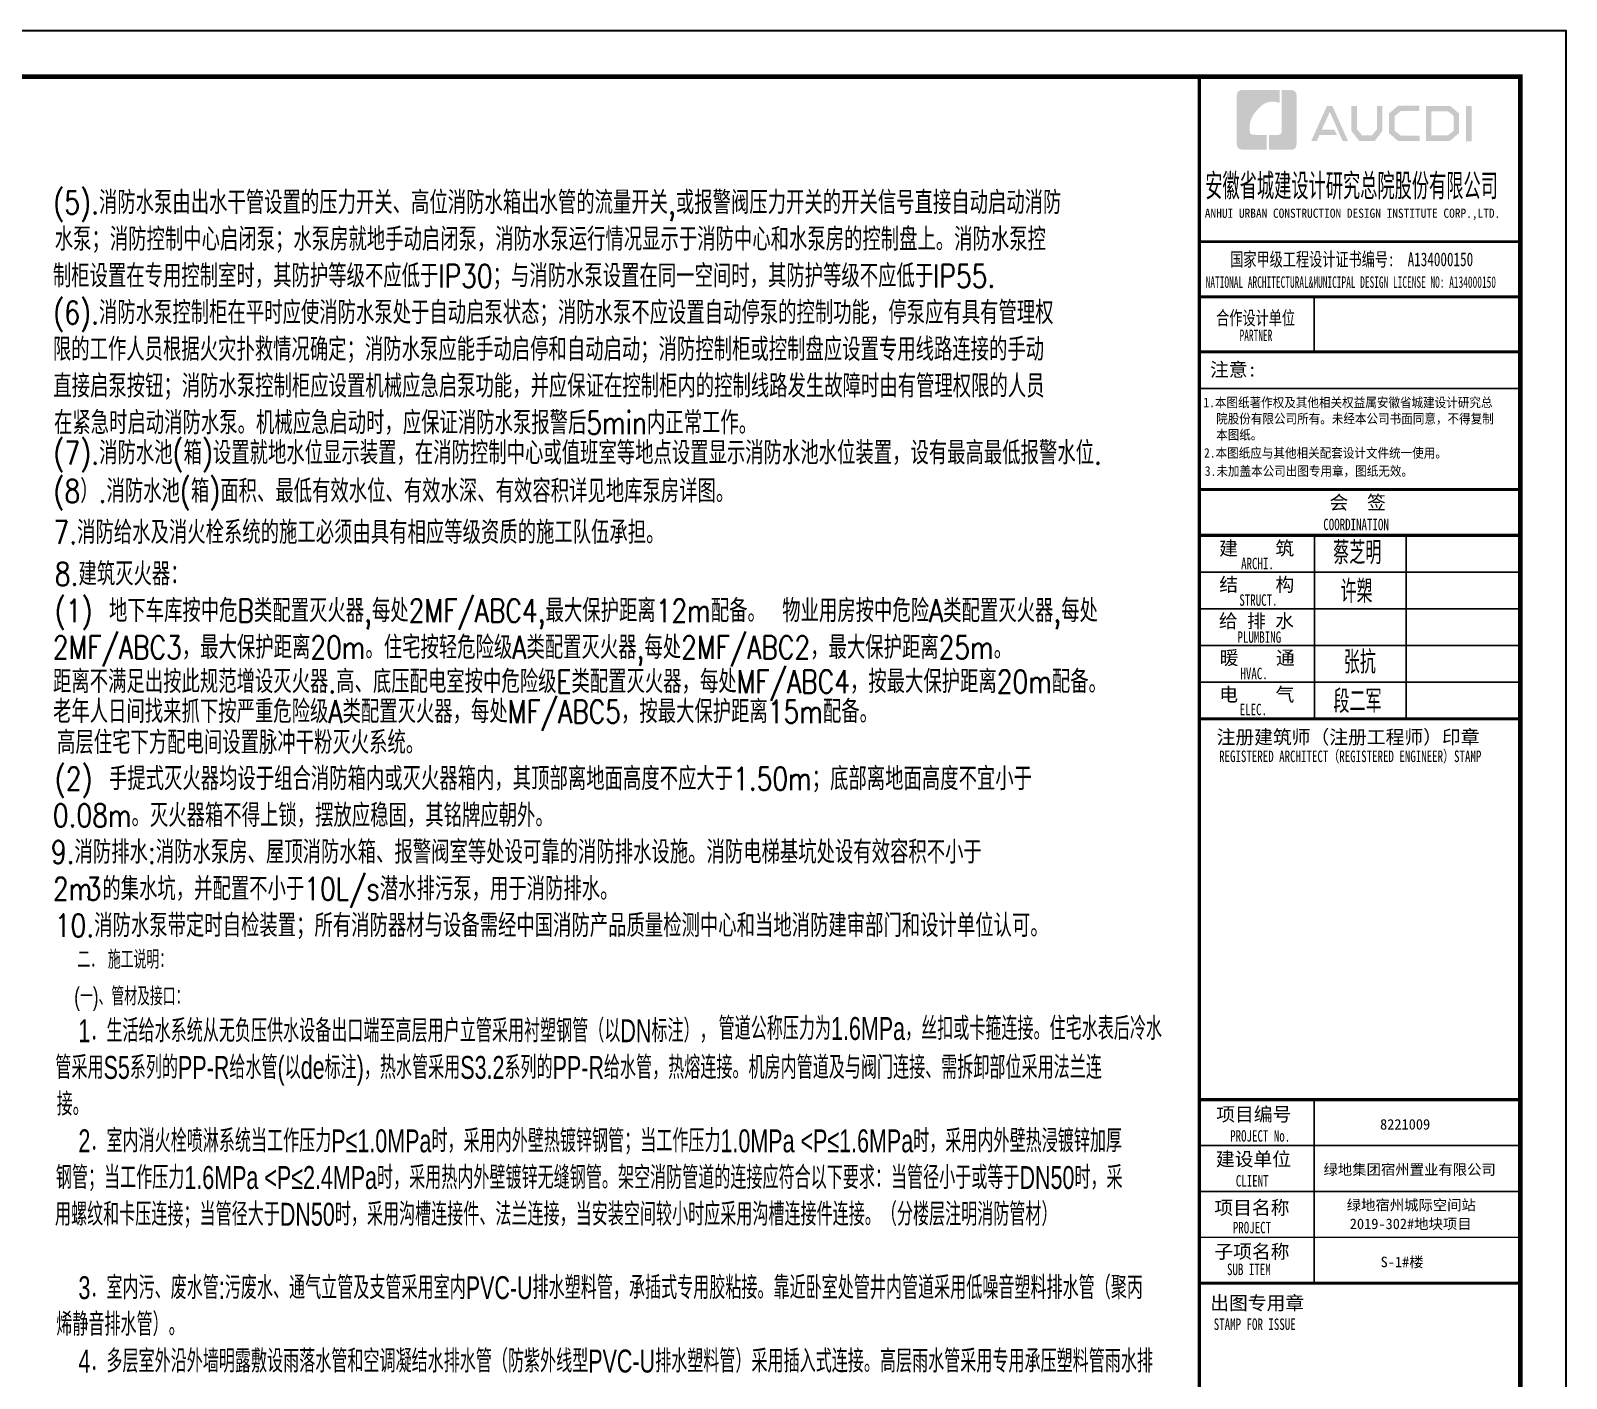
# Model space of a CAD drawing. Extents: x 1031190 to 1725648, y 733081 to 1571294.
# Drawn here: x 1150087 to 1183549, y 1387344 to 1416717 of the extents above; entities that cross this region are included whole.
import ezdxf

# ---------------------------------------------------------------- set-up
doc = ezdxf.new("R2010")
doc.units = 0
doc.header["$LTSCALE"] = 1000
doc.header["$MEASUREMENT"] = 0
for name, color, linetype in [('0s_水标注', 7, 'Continuous'), ('图框', 140, 'Continuous'), ('图签文字', 147, 'Continuous')]:
    doc.layers.add(name, color=color, linetype=linetype)
doc.layers.add('ZC', color=6, linetype='Continuous', lineweight=40)
doc.layers.add('图签', color=147, linetype='Continuous', lineweight=18)
doc.styles.add('HT', font='simhei.ttf')
doc.styles.add('HZ', font='TXT', dxfattribs={"bigfont": 'HZTXT'})
doc.styles.add('hztxt', font='a.shx', dxfattribs={"width": 0.75, "bigfont": 'hztxt.shx'})
doc.styles.add('宋体', font='', dxfattribs={"height": 50})
doc.styles.add('建筑图签-1', font='simhei.ttf', dxfattribs={"width": 0.7})
doc.styles.add('建筑图签-2', font='TXT.shx', dxfattribs={"width": 0.5, "bigfont": 'HZTXT.shx'})
doc.styles.get('宋体').set_extended_font_data('SimSun')

# ---------------------------------------------------------------- blocks, each defined once
blk = doc.blocks.new('GDGDGRDGDRGDR')
at = {"layer": '图框'}
blk.add_lwpolyline([(148133, -148204), (190183, -148204), (190183, -118504), (148133, -118504)], close=True, dxfattribs=at)
at = {"layer": '图框', "const_width": 50}
blk.add_lwpolyline([(149383, -147704), (189683, -147704), (189683, -119004), (149383, -119004)], close=True, dxfattribs=at)
blk = doc.blocks.new('院标1')
h = blk.add_hatch(color=150)
h.dxf.hatch_style = 1
h.set_gradient(color1=(33, 113, 253), color2=(33, 113, 253), tint=1, name='INVCURVED')
edge = h.paths.add_edge_path()
edge.add_spline(control_points=[(116373, 648379), (116379, 648379), (116382, 648379), (116391, 648379), (116391, 648379), (116391, 648379), (116616, 648379), (116616, 648379), (116616, 648379), (116616, 648379), (116616, 648054), (116616, 648054), (116616, 648054), (116616, 648054), (116108, 648054), (116108, 648054), (116108, 648054), (116028, 648054), (115963, 648111), (115963, 648199), (115963, 648199), (115963, 648199), (115963, 649215), (115963, 649215), (115963, 649215), (115963, 649295), (116018, 649360), (116108, 649360), (116108, 649360), (116108, 649360), (116897, 649360), (116897, 649360), (116897, 649360), (116897, 649360), (116897, 649080), (116897, 649080), (116897, 649080), (116897, 649080), (116566, 649140), (116356, 648859), (116356, 648859), (116245, 648719), (116240, 648545), (116247, 648466), (116247, 648466), (116254, 648386), (116247, 648466), (116247, 648466), (116247, 648466), (116247, 648466), (116258, 648374), (116373, 648379)], knot_values=[0, 0, 0, 0, 0.071429, 0.071429, 0.071429, 0.107143, 0.142857, 0.142857, 0.142857, 0.178571, 0.214286, 0.214286, 0.214286, 0.25, 0.285714, 0.285714, 0.285714, 0.321429, 0.357143, 0.357143, 0.357143, 0.392857, 0.428571, 0.428571, 0.428571, 0.464286, 0.5, 0.5, 0.5, 0.535714, 0.571429, 0.571429, 0.571429, 0.607143, 0.642857, 0.642857, 0.642857, 0.678571, 0.714286, 0.714286, 0.714286, 0.75, 0.785714, 0.785714, 0.785714, 0.821429, 0.857143, 0.857143, 0.857143, 0.928571, 1, 1, 1, 1], degree=3, periodic=0)
h = blk.add_hatch(color=150)
h.dxf.hatch_style = 1
h.set_gradient(color1=(33, 113, 253), color2=(33, 113, 253), tint=1, name='INVCURVED')
edge = h.paths.add_edge_path()
edge.add_spline(control_points=[(117268, 649215), (117268, 649215), (117268, 648199), (117268, 648199), (117268, 648199), (117268, 648114), (117212, 648054), (117123, 648054), (117123, 648054), (117123, 648054), (116663, 648054), (116663, 648054), (116663, 648054), (116663, 648054), (116663, 648379), (116663, 648379), (116663, 648379), (116663, 648379), (116865, 648379), (116865, 648379), (116865, 648379), (116907, 648379), (116941, 648413), (116941, 648455), (116941, 648455), (116941, 648455), (116941, 649360), (116941, 649360), (116941, 649360), (116941, 649360), (117123, 649360), (117123, 649360), (117123, 649360), (117204, 649360), (117268, 649306), (117268, 649215)], knot_values=[0, 0, 0, 0, 0.1, 0.1, 0.1, 0.15, 0.2, 0.2, 0.2, 0.25, 0.3, 0.3, 0.3, 0.35, 0.4, 0.4, 0.4, 0.45, 0.5, 0.5, 0.5, 0.55, 0.6, 0.6, 0.6, 0.65, 0.7, 0.7, 0.7, 0.75, 0.8, 0.8, 0.8, 0.9, 1, 1, 1, 1], degree=3, periodic=0)
blk = doc.blocks.new('A$C58EE6059')
at = {"layer": '图框'}
h = blk.add_hatch(color=256, dxfattribs=at)
h.paths.add_polyline_path([(-1187, 56758), (-1061, 56758), (-1061, 55988), (-1187, 55988)])
h.paths.add_polyline_path([(-1939, 56642), (-1939, 56116), (-1579, 56116), (-1455, 56223), (-1455, 56541), (-1575, 56642)], flags=16)
h.paths.add_polyline_path([(-2057, 56760), (-2057, 55998), (-1535, 55998), (-1337, 56168), (-1337, 56596), (-1532, 56760)])
h.paths.add_polyline_path([(-2200, 56764), (-2200, 56648), (-2607, 56648), (-2740, 56537), (-2740, 56218), (-2607, 56115), (-2198, 56115), (-2198, 55993), (-2662, 55993), (-2864, 56168), (-2864, 56596), (-2666, 56764)])
h.paths.add_polyline_path([(-3683, 56762), (-3563, 56762), (-3563, 56251), (-3449, 56120), (-3238, 56120), (-3124, 56251), (-3124, 56762), (-3010, 56762), (-3010, 56214), (-3174, 55997), (-3512, 55997), (-3683, 56216)])
h.paths.add_polyline_path([(-4215, 56760), (-4098, 56760), (-3756, 55996), (-3872, 55996), (-4153, 56630), (-4328, 56242), (-4057, 56242), (-3996, 56127), (-4377, 56127), (-4436, 55994), (-4559, 55994)])
for p, q in [((-6995, 53800), (5, 53800)), ((-6995, 53800), (5, 53800)), ((-6995, 52600), (5, 52600))]:
    blk.add_line(p, q, dxfattribs=at)
for points, const_width in [([(-6995, 0), (-6995, 57400)], 70), ([(-6995, 53800), (5, 53800)], 60), ([(-6995, 52600), (5, 52600)], 60), ([(-6995, 52600), (5, 52600)], 60), ([(-4495, 52600), (-4495, 51400)], 35), ([(-6995, 51400), (5, 51400)], 60), ([(-6995, 51400), (5, 51400)], 60), ([(-6995, 50599), (5, 50599)], 35), ([(-6987, 48400), (13, 48400)], 60), ([(-6987, 47400), (13, 47400)], 70), ([(-6987, 47400), (13, 47400)], 70), ([(-4487, 47400), (-4487, 43400)], 35), ([(-2487, 47400), (-2487, 43400)], 35), ([(-6987, 46600), (13, 46600)], 35), ([(-6987, 45800), (13, 45800)], 35), ([(-6987, 45000), (13, 45000)], 35), ([(-6987, 44200), (13, 44200)], 35), ([(-6987, 43400), (13, 43400)], 70), ([(-6995, 35100), (5, 35100)], 70), ([(-6995, 35100), (5, 35100)], 70), ([(-4495, 31100), (-4495, 35100)], 35), ([(-6995, 34100), (5, 34100)], 35), ([(-6995, 33100), (5, 33100)], 35), ([(-6995, 32100), (5, 32100)], 35), ([(5, 31100), (-6995, 31100)], 70)]:
    blk.add_lwpolyline(points, dxfattribs=dict(at, const_width=const_width))
blk.add_blockref('院标1', (-122144, -592249))
for s, height, style, width, p in [('ANHUI URBAN CONSTRUCTION DESIGN INSTITUTE CORP.,LTD.', 200, '建筑图签-1', 0.91, (-6877, 54322)), ('NATIONAL ARCHITECTURAL&MUNICIPAL DESIGN LICENSE NO: A134000150', 250, '建筑图签-1', 0.6, (-6858, 52795)), ('PARTNER', 250, '建筑图签-1', 0.6, (-6120, 51634)), ('1.本图纸著作权及其他相关权益属安徽省城建设计研究总', 210, 'HT', 0.88, (-6909, 50193)), ('院股份有限公司所有。未经本公司书面同意，不得复制', 210, 'HT', 0.88, (-6630, 49839)), ('本图纸。', 210, 'HT', 0.88, (-6630, 49489)), (' 2.本图纸应与其他相关配套设计文件统一使用。 ', 210, 'HT', 0.88, (-7020, 49092)), ('3.未加盖本公司出图专用章，图纸无效。', 210, 'HT', 0.88, (-6877, 48698)), ('COORDINATION', 250, '建筑图签-1', 0.7, (-4295, 47513)), ('ARCHI.', 250, '建筑图签-1', 0.7, (-6086, 46662)), ('STRUCT.', 250, '建筑图签-1', 0.7, (-6125, 45865)), ('PLUMBING', 250, '建筑图签-1', 0.7, (-6166, 45058)), ('HVAC.', 250, '建筑图签-1', 0.7, (-6101, 44265)), ('ELEC.', 250, '建筑图签-1', 0.7, (-6117, 43480)), ('REGISTERED ARCHITECT（REGISTERED ENGINEER）STAMP', 250, '建筑图签-1', 0.7, (-6566, 42459)), ('PROJECT No.', 250, '建筑图签-1', 0.7, (-6325, 34185, -1799)), ('CLIENT', 250, '建筑图签-1', 0.7, (-6201, 33206)), ('PROJECT', 250, '建筑图签-1', 0.7, (-6266, 32187)), ('SUB ITEM', 250, '建筑图签-1', 0.7, (-6393, 31276)), ('STAMP FOR ISSUE', 250, '建筑图签-1', 0.7, (-6682, 30081))]:
    blk.add_text(s, height=height, dxfattribs=dict(at, style=style, width=width)).set_placement(p)
at = {"layer": '图签', "color": 2, "style": '宋体'}
for s, height, p in [('8221009', 229.3, (-3058, 34448)), ('绿地集团宿州置业有限公司', 229.34, (-4290, 33462)), ('绿地宿州城际空间站', 229.3, (-3785, 32688)), ('2019-302#地块项目', 229.34, (-3718, 32279)), ('S-1#楼', 229.3, (-3046, 31448))]:
    blk.add_text(s, height=height, dxfattribs=at).set_placement(p)
at = {"layer": '图签文字', "color": 7, "style": '建筑图签-1'}
for s, height, width, p in [('安徽省城建设计研究总院股份有限公司', 500, 0.55, (-6867, 54777)), ('国家甲级工程设计证书编号:  A134000150', 300, 0.7, (-6323, 53267)), ('合作设计单位', 300, 0.7, (-6630, 51990))]:
    blk.add_text(s, height=height, dxfattribs=dict(at, width=width)).set_placement(p)
for s, p in [('注意:', (-6764, 50863)), ('会  签', (-4160, 47968)), ('建    筑', (-6565, 46967)), ('结    构', (-6561, 46179)), ('给 排 水', (-6570, 45385)), ('暖    通', (-6552, 44582)), ('电    气', (-6562, 43782)), ('注册建筑师（注册工程师）印章', (-6620, 42854)), ('项目编号', (-6627, 34632)), ('建设单位', (-6635, 33655)), ('项目名称', (-6668, 32597)), ('子项名称', (-6668, 31640)), ('出图专用章', (-6759, 30518))]:
    blk.add_text(s, height=300, dxfattribs=at).set_placement(p)
at = {"layer": '图签文字', "color": 1, "style": '建筑图签-2', "width": 0.7}
for s, p in [('蔡芝明', (-4080, 46771)), ('许槊', (-3921, 45928)), ('张抗', (-3849, 44387)), ('段二军', (-4074, 43532))]:
    blk.add_text(s, height=500, dxfattribs=at).set_placement(p)

msp = doc.modelspace()

# ---------------------------------------------------------------- block references
at = {"xscale": 2, "yscale": 2, "zscale": 2}
msp.add_blockref('GDGDGRDGDRGDR', (803182.9, 1653725.5), dxfattribs=at)
at = {"layer": 'ZC'}
msp.add_blockref('A$C58EE6059', (1182548.5, 1358317.1), dxfattribs=at)

# ---------------------------------------------------------------- texts
at = {"style": 'HZ', "width": 0.8}
for s, p in [('(7).消防水池(箱)设置就地水位显示装置，在消防控制中心或值班室等地点设置显示消防水池水位装置，设有最高最低报警水位.', (1150583.2, 1407264.5)), ('(8）.消防水池(箱)面积、最低有效水位、有效水深、有效容积详见地库泵房详图。', (1150583.2, 1406431.2))]:
    msp.add_text(s, height=500, dxfattribs=at).set_placement(p)
at = {"color": 6, "style": 'HZ', "width": 0.8}
msp.add_text('7.消防给水及消火栓系统的施工必须由具有相应等级资质的施工队伍承担。', height=500, dxfattribs=at).set_placement((1150583.2, 1405531.6))
at = {"layer": '0s_水标注', "color": 7}
for s, style, width, p in [('(5).消防水泵由出水干管设置的压力开关、高位消防水箱出水管的流量开关,或报警阀压力开关的开关信号直接自动启动消防', 'HZ', 0.8, (1150580, 1412721.2)), ('水泵；消防控制中心启闭泵；水泵房就地手动启闭泵，消防水泵运行情况显示于消防中心和水泵房的控制盘上。消防水泵控', 'HZ', 0.8, (1150610.5, 1411921.2)), ('制柜设置在专用控制室时，其防护等级不应低于IP30；与消防水泵设置在同一空间时，其防护等级不应低于IP55.', 'HZ', 0.8, (1150569.6, 1411121.2)), ('(6).消防水泵控制柜在平时应使消防水泵处于自动启泵状态；消防水泵不应设置自动停泵的控制功能，停泵应有具有管理权', 'HZ', 0.8, (1150580, 1410321.2)), ('限的工作人员根据火灾扑救情况确定；消防水泵应能手动启停和自动启动；消防控制柜或控制盘应设置专用线路连接的手动', 'HZ', 0.8, (1150569.6, 1409521.2)), ('直接启泵按钮；消防水泵控制柜应设置机械应急启泵功能，并应保证在控制柜内的控制线路发生故障时由有管理权限的人员', 'HZ', 0.8, (1150579, 1408721.2)), ('在紧急时启动消防水泵。机械应急启动时，应保证消防水泵报警后5min内正常工作。', 'HZ', 0.8, (1150594.8, 1407921.2)), ('3．室内污、废水管:污废水、通气立管及支管采用室内PVC-U排水塑料管，承插式专用胶粘接。靠近卧室处管井内管道采用低噪音塑料排水管（聚丙', 'hztxt', 0.7, (1151126.2, 1389069.8)), ('烯静音排水管）。', 'hztxt', 0.7, (1150643.1, 1388269.8))]:
    msp.add_text(s, height=500, dxfattribs=dict(at, style=style, width=width)).set_placement(p)
at = {"layer": '0s_水标注'}
for s, height, style, width, p in [('8.建筑灭火器：', 500, 'HZ', 0.8, (1150612.3, 1404625)), ('(2) 手提式灭火器均设于组合消防箱内或灭火器箱内，其顶部离地面高度不应大于1.50m；底部离地面高度不宜小于', 500, 'HZ', 0.8, (1150612.3, 1400163.3)), ('0.08m。灭火器箱不得上锁，摆放应稳固，其铭牌应朝外。', 500, 'HZ', 0.8, (1150569.5, 1399363.3)), ('9.消防排水:消防水泵房、屋顶消防水箱、报警阀室等处设可靠的消防排水设施。消防电梯基坑处设有效容积不小于', 500, 'HZ', 0.8, (1150526.6, 1398563.3)), ('2m', 500, 'HZ', 0.8, (1150569.5, 1397763.3)), ('3', 500, 'HZ', 0.8, (1151283.8, 1397763.3)), ('的集水坑，并配置不小于10L/s潜水排污泵，用于消防排水。', 500, 'HZ', 0.8, (1151647.8, 1397763.3)), ('10.消防水泵带定时自检装置；所有消防器材与设备需经中国消防产品质量检测中心和当地消防建审部门和设计单位认可。', 500, 'HZ', 0.8, (1150612.3, 1396963.3)), ('二． 施工说明：', 400, 'hztxt', 0.7, (1151104.2, 1396269.8)), ('(一)、管材及接口：', 399.9, 'hztxt', 0.7, (1151035, 1395469.8)), ('管道公称压力为1.6MPa，丝扣或卡箍连接。住宅水表后冷水', 500, 'hztxt', 0.7, (1165076.2, 1394718.7)), ('管采用S5系列的PP-R给水管(以de标注)，热水管采用S3.2系列的PP-R给水管，热熔连接。机房内管道及与阀门连接、需拆卸部位采用法兰连', 500, 'hztxt', 0.7, (1150623.8, 1393869.8)), ('接。', 500, 'hztxt', 0.7, (1150651.4, 1393069.8)), ('2．室内消火栓喷淋系统当工作压力P≤1.0MPa时，采用内外壁热镀锌钢管；当工作压力1.0MPa <P≤1.6MPa时，采用内外壁热浸镀锌加厚', 500, 'hztxt', 0.7, (1151126.2, 1392269.8)), ('钢管；当工作压力1.6MPa <P≤2.4MPa时，采用热内外壁镀锌无缝钢管。架空消防管道的连接应符合以下要求：当管径小于或等于DN50时，采', 500, 'hztxt', 0.7, (1150634.8, 1391469.8)), ('用螺纹和卡压连接；当管径大于DN50时，采用沟槽连接件、法兰连接，当安装空间较小时应采用沟槽连接件连接。（分楼层注明消防管材）', 500, 'hztxt', 0.7, (1150615.5, 1390669.8)), ('4．多层室外沿外墙明露敷设雨落水管和空调凝结水排水管（防紫外线型PVC-U排水塑料管）采用插入式连接。高层雨水管采用专用承压塑料管雨水排', 500, 'hztxt', 0.7, (1151126.2, 1387469.8))]:
    msp.add_text(s, height=height, dxfattribs=dict(at, style=style, width=width)).set_placement(p)
at = {"layer": '0s_水标注', "color": 1}
for s, style, width, p in [('(1) 地下车库按中危B类配置灭火器,每处2MF/ABC4,最大保护距离12m配备。 物业用房按中危险A类配置灭火器,每处', 'HZ', 0.8, (1150612.3, 1403825)), ('2MF/ABC3，最大保护距离20m。住宅按轻危险级A类配置灭火器,每处2MF/ABC2，最大保护距离25m。', 'HZ', 0.8, (1150569, 1403025)), ('距离不满足出按此规范增设灭火器.高、底压配电室按中危险级E类配置灭火器，每处MF/ABC4，按最大保护距离20m配备。 ', 'HZ', 0.8, (1150572.3, 1402279.7)), ('老年人日间找来抓下按严重危险级A类配置灭火器，每处MF/ABC5，按最大保护距离15m配备。 ', 'HZ', 0.8, (1150572.3, 1401626.6)), ('高层住宅下方配电间设置脉冲干粉灭火系统。', 'HZ', 0.8, (1150660.8, 1400952.5)), ('1．生活给水系统从无负压供水设备出口端至高层用户立管采用衬塑钢管（以DN标注），', 'hztxt', 0.7, (1151126.2, 1394669.8))]:
    msp.add_text(s, height=500, dxfattribs=dict(at, style=style, width=width)).set_placement(p)

doc.saveas('drawing.dxf')
